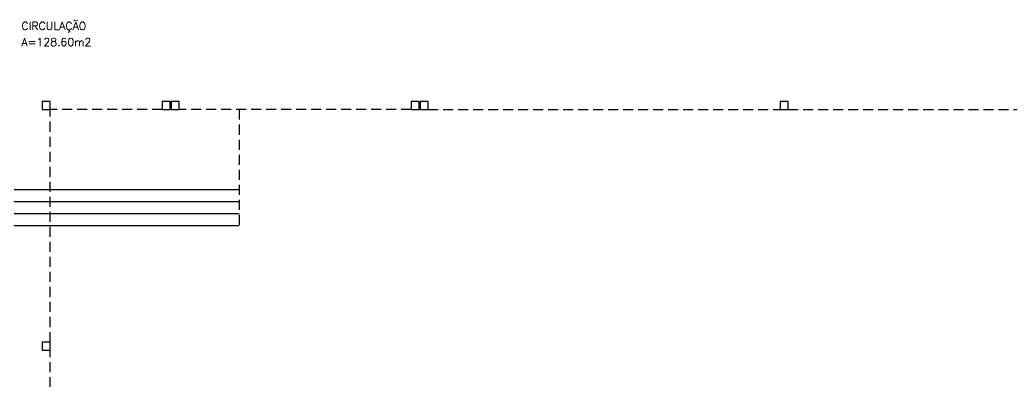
# Model space of a CAD drawing. Header units: centimetres. Extents: x -214 to 72, y 205 to 367.
# Drawn here: x -169.15 to -144.39, y 299.34 to 308.36 of the extents above; entities that cross this region are included whole.
import ezdxf

# ---------------------------------------------------------------- set-up
doc = ezdxf.new("R2010")
doc.units = ezdxf.units.CM
doc.header["$MEASUREMENT"] = 0
doc.linetypes.add('HIDDEN', pattern=[0.375, 0.25, -0.125])
for name, color, linetype in [('AREA', 2, 'CONTINUOUS'), ('ESTRUT', 3, 'CONTINUOUS'), ('PISO', 1, 'CONTINUOUS'), ('PROJ', 1, 'HIDDEN'), ('TEXTO', 2, 'CONTINUOUS')]:
    doc.layers.add(name, color=color, linetype=linetype)
doc.styles.add('UNB-100', font='simplex.shx', dxfattribs={"height": 0.2})

msp = doc.modelspace()

# ---------------------------------------------------------------- linework, layer by layer
at = {"layer": 'ESTRUT'}
for points in [[(-168.395, 306.318), (-168.595, 306.318), (-168.595, 306.118), (-168.395, 306.118)], [(-165.395, 306.318), (-165.595, 306.318), (-165.595, 306.118), (-165.395, 306.118)], [(-165.175, 306.318), (-165.375, 306.318), (-165.375, 306.118), (-165.175, 306.118)], [(-159.175, 306.318), (-159.375, 306.318), (-159.375, 306.118), (-159.175, 306.118)], [(-158.955, 306.318), (-159.155, 306.318), (-159.155, 306.118), (-158.955, 306.118)], [(-149.955, 306.318), (-150.155, 306.318), (-150.155, 306.118), (-149.955, 306.118)], [(-168.395, 300.318), (-168.595, 300.318), (-168.595, 300.118), (-168.395, 300.118)]]:
    msp.add_lwpolyline(points, close=True, dxfattribs=at)
at = {"layer": 'PISO'}
for p, q in [((-163.675, 304.118), (-174.595, 304.118)), ((-163.675, 303.818), (-174.69, 303.818)), ((-163.675, 303.518), (-174.784, 303.518)), ((-163.675, 303.218), (-174.879, 303.218))]:
    msp.add_line(p, q, dxfattribs=at)
at = {"layer": 'PROJ'}
for p, q in [((-168.395, 300.318), (-168.395, 306.118)), ((-165.595, 306.118), (-168.395, 306.118)), ((-159.375, 306.118), (-165.175, 306.118)), ((-163.675, 306.118), (-163.675, 303.218)), ((-158.955, 306.118), (-150.155, 306.118)), ((-149.955, 306.118), (-141.155, 306.118)), ((-168.395, 294.318), (-168.395, 300.118))]:
    msp.add_line(p, q, dxfattribs=at)

# ---------------------------------------------------------------- texts
at = {"layer": 'AREA', "style": 'UNB-100'}
msp.add_text('A=128.60m2', height=0.2, dxfattribs=at).set_placement((-169.115, 307.705))
at = {"layer": 'TEXTO', "style": 'UNB-100'}
msp.add_text('CIRCULAÇÃO', height=0.2, dxfattribs=at).set_placement((-169.113, 308.106))

doc.saveas('drawing.dxf')
